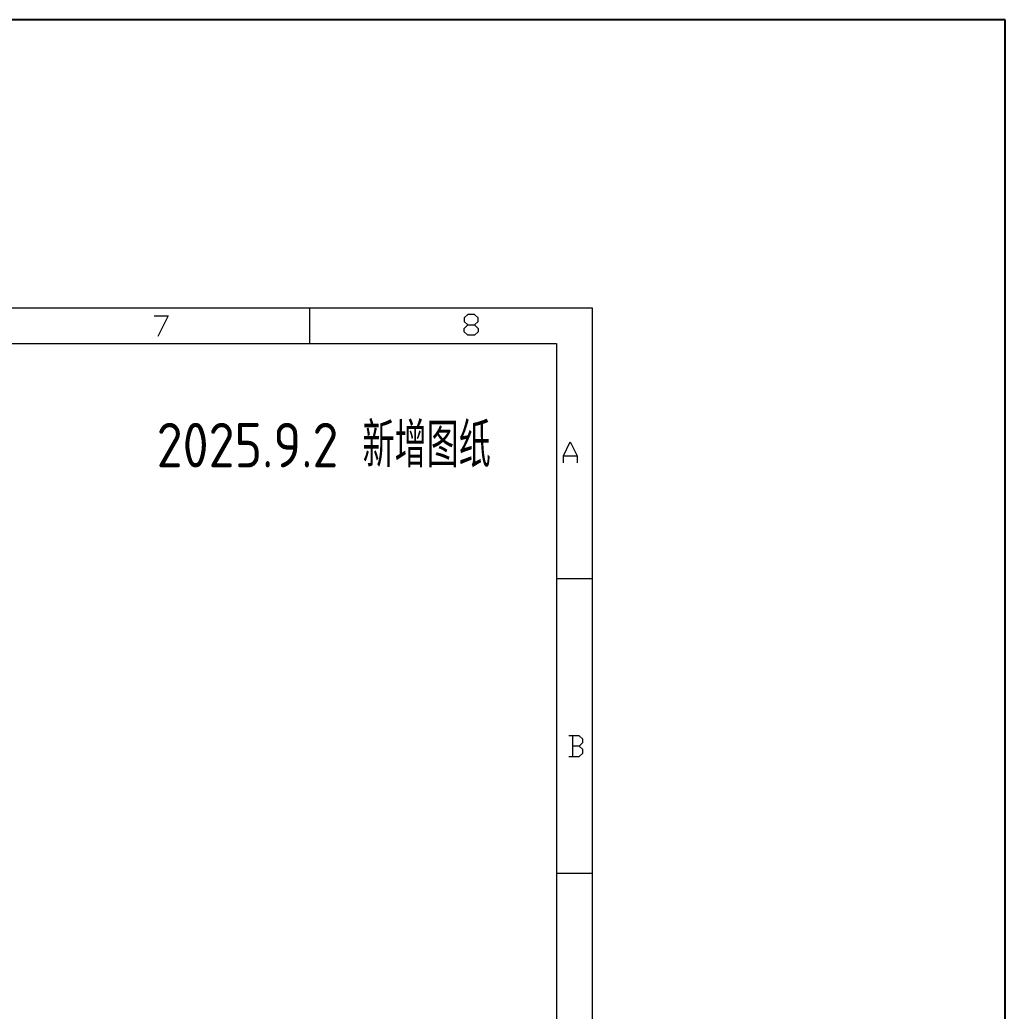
# Model space of a CAD drawing. Header units: millimetres. Extents: x 88508 to 142116, y -5268 to 20283.
# Drawn here: x 102972.4 to 103220.1, y 1796 to 2045.2 of the extents above; entities that cross this region are included whole.
import ezdxf
from ezdxf.enums import TextEntityAlignment as Align

# ---------------------------------------------------------------- set-up
doc = ezdxf.new("R2010")
doc.units = ezdxf.units.MM
doc.layers.add('LP_O', color=40, linetype='Continuous')
doc.layers.add('PH', color=255, linetype='Continuous')
doc.styles.add('gbenor', font='gbenor.shx', dxfattribs={"bigfont": 'gbcbig.shx'})
doc.styles.add('GBENOR_', font='gbenor.shx', dxfattribs={"bigfont": 'gbcbig'})
doc.styles.add('TXT', font='txt.shx', dxfattribs={"width": 0.8, "bigfont": 'ctxt.shx'})

# ---------------------------------------------------------------- blocks, each defined once
blk = doc.blocks.new('U40')
at = {"color": 254, "lineweight": 18}
for p, q in [((0, 1783.5), (2530.2, 1783.5)), ((2237.1, 1783.5), (2237.1, 1746.5)), ((2530.2, 1783.5), (2530.2, 0)), ((37, 1746.5), (2493.2, 1746.5)), ((2493.2, 1746.5), (2493.2, 37)), ((2493.2, 1502.7), (2530.2, 1502.7)), ((2493.2, 1197.2), (2530.2, 1197.2))]:
    blk.add_line(p, q, dxfattribs=at)
at = {"color": 92, "lineweight": 18}
for points in [[(2076.2, 1775.2), (2090.6, 1775.2), (2079.8, 1753.6)], [(2408.4, 1765.7), (2412, 1762.1), (2412, 1758.5), (2408.4, 1754.9), (2401.2, 1754.9), (2397.6, 1758.5), (2397.6, 1762.1), (2401.2, 1765.7), (2408.4, 1765.7), (2412, 1769.3), (2412, 1772.9), (2408.4, 1776.5), (2401.2, 1776.5), (2397.6, 1772.9), (2397.6, 1769.3), (2401.2, 1765.7)], [(2500.4, 1622.8), (2500.4, 1630), (2507.6, 1644.4), (2514.8, 1630), (2514.8, 1622.8)], [(2500.4, 1630), (2514.8, 1630)], [(2516.9, 1329), (2520.5, 1332.6), (2520.5, 1336.2), (2516.9, 1339.8), (2506.1, 1339.8)], [(2509.7, 1339.8), (2509.7, 1318.2)], [(2506.1, 1318.2), (2516.9, 1318.2), (2520.5, 1321.8), (2520.5, 1325.4), (2516.9, 1329), (2509.7, 1329)]]:
    blk.add_lwpolyline(points, dxfattribs=at)
at = {"lineweight": 18, "style": 'GBENOR_'}
blk.add_attdef('文档路径', (2126, 386.9), '', height=17.8, dxfattribs=at)
at = {"lineweight": 20, "style": 'TXT'}
for tag, height, p in [('18-**-**', 16.3, (1866.6, 256.2)), ('客户名称', 16.1, (1741.1, 134, 0)), ('料厚:', 16.1, (1741.3, 93.2, 0))]:
    blk.add_attdef(tag, text='', height=height, dxfattribs=at).set_placement(p, align=Align.MIDDLE)
for tag, p, height in [('88888', (1850.9, 207.5), 14.9), ('材质:', (1691.2, 168, 0), 16.1), ('核准', (1869.4, 127.5, 0), 16.1), ('设计', (1868.8, 88.3, 0), 16.1), ('绘图', (1868.2, 49.1, 0), 16.1)]:
    blk.add_attdef(tag, p, '', height=height, dxfattribs=at)
for tag, p, height, width in [('3', (2234.7, 206.9), 15.8, 0.7), ('4', (2234.7, 167.4), 15.8, 0.7), ('核准日期', (2041.1, 124.2, 0), 16.1, 0.68), ('设计日期', (2041.1, 84.5, 0), 16.1, 0.68), ('1', (2251.9, 85.9), 14.6, 0.7), ('绘图日期', (2040.9, 46.4, 0), 16.1, 0.68), ('2', (2235, 49.2), 14.6, 0.7)]:
    blk.add_attdef(tag, p, '', height=height, dxfattribs=dict(at, width=width))

msp = doc.modelspace()

# ---------------------------------------------------------------- linework, layer by layer
at = {"layer": 'LP_O', "color": 8}
msp.add_lwpolyline([(95190.493, 2045.216), (95190.493, 1487.55), (103220.125, 1487.55), (103220.125, 2045.216)], close=True, dxfattribs=at)

# ---------------------------------------------------------------- block references
at = {"ltscale": 3, "xscale": 0.2424461197650385, "yscale": 0.2424461197650385, "zscale": 0.2424461197650385}
msp.add_blockref('U40', (102502.837, 1540.447), dxfattribs=at)

# ---------------------------------------------------------------- texts
at = {"layer": 'PH', "color": 6, "linetype": 'Continuous', "style": 'gbenor'}
msp.add_text('2025.9.2 新增图纸', height=11.19744, dxfattribs=at).set_placement((103048.804, 1938.906), align=Align.MIDDLE)

doc.saveas('drawing.dxf')
